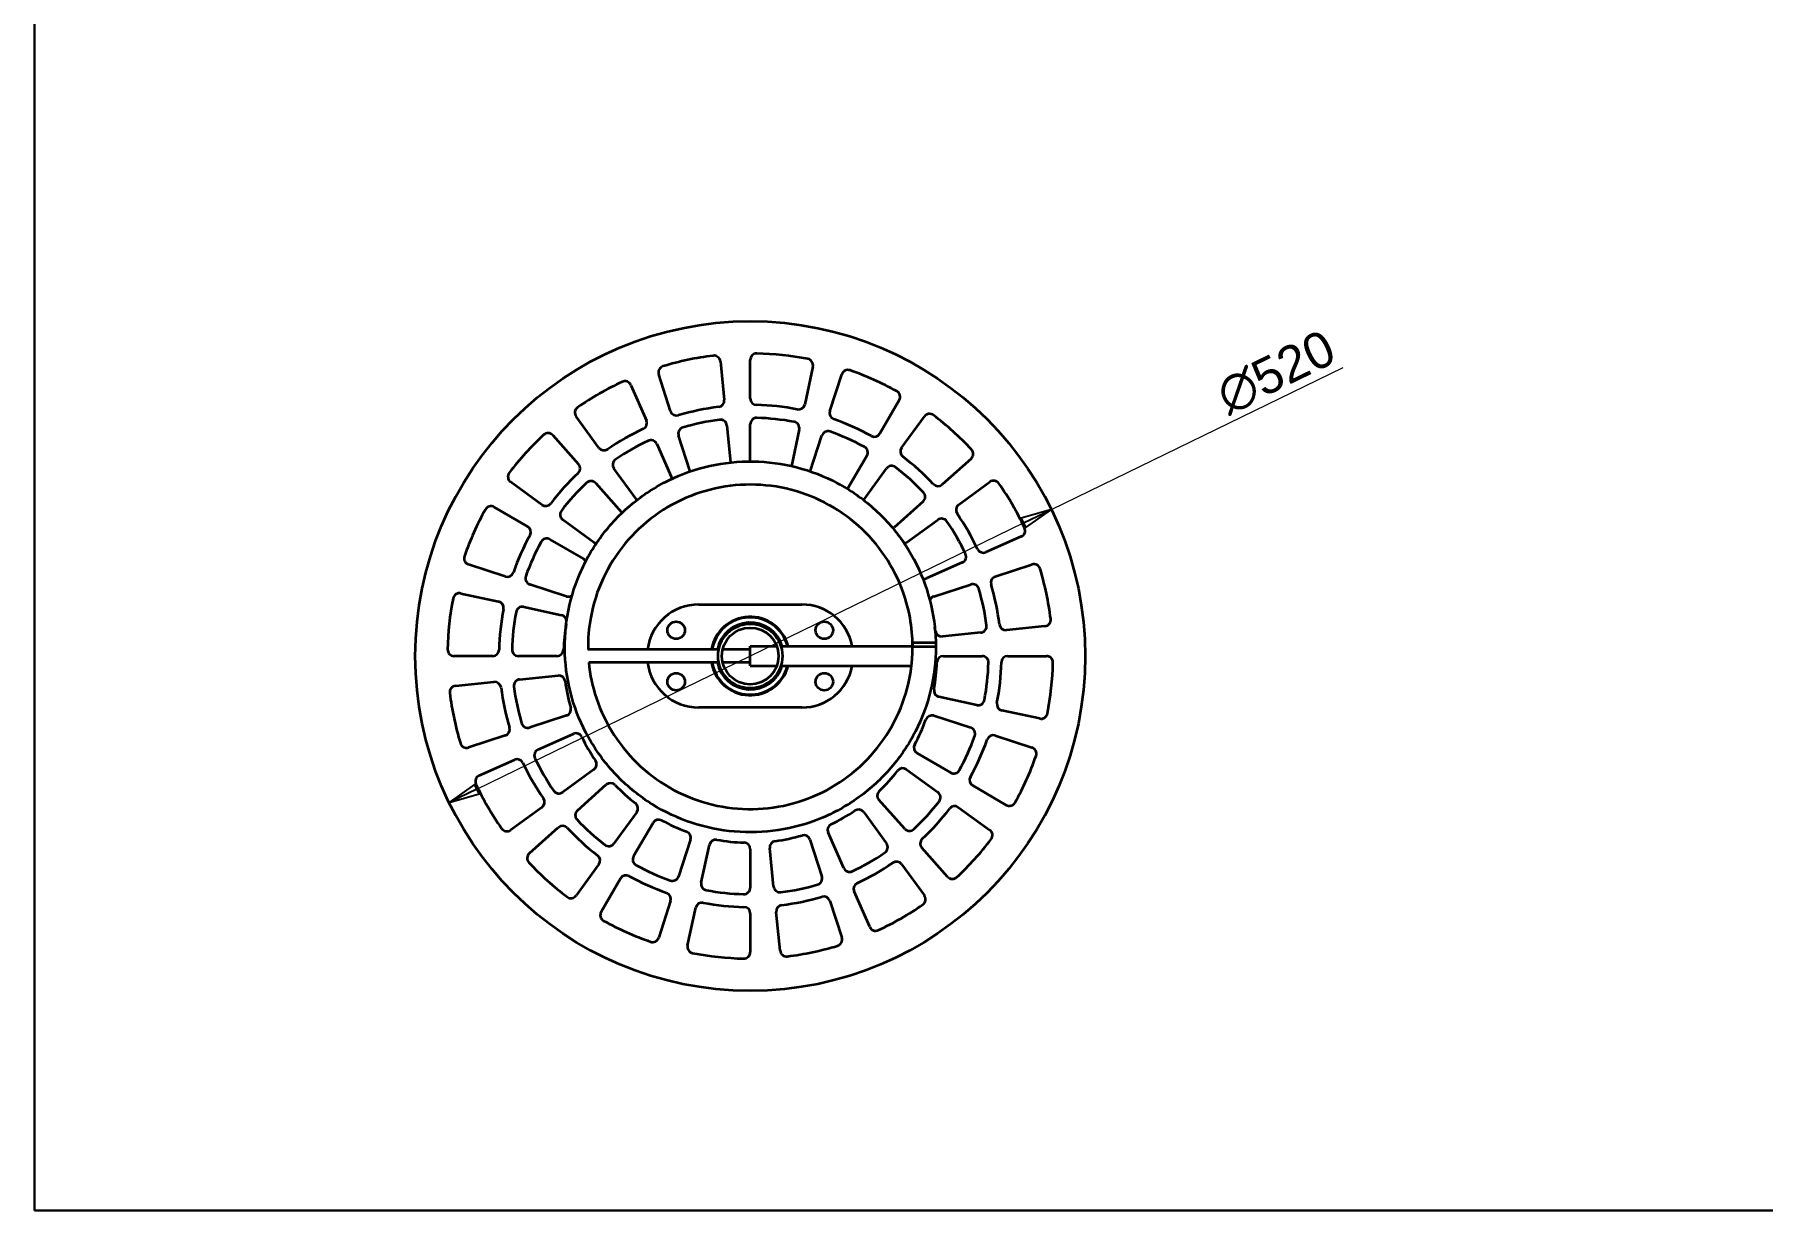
# Model space of a CAD drawing. Header units: millimetres. Extents: x 80 to 3325, y 76 to 2344.
# Drawn here: x 80 to 1421, y 80 to 993 of the extents above; entities that cross this region are included whole.
import ezdxf

# ---------------------------------------------------------------- set-up
doc = ezdxf.new("R2010")
doc.units = ezdxf.units.MM
doc.header["$LTSCALE"] = 8
doc.layers.add('AM_0', color=7, linetype='Continuous', lineweight=35)
doc.layers.add('AM_5', color=3, linetype='Continuous', lineweight=25, true_color=0x00ff00)
doc.layers.add('Skizziergeometrie(Böma)', color=179, linetype='Continuous', lineweight=30, true_color=0x262659)
doc.styles.add('WEC-3_5', font='arial.ttf')
doc.dimstyles.new('WEC_BEM', dxfattribs={"dimscale": 8, "dimtxt": 3.5, "dimasz": 3, "dimexe": 0.5, "dimexo": 0, "dimgap": 0.5, "dimtad": 1, "dimrnd": 1e-08, "dimtxsty": 'WEC-3_5', "dimblk": 'Filled-1', "dimcen": 0.09, "dimdle": 12, "dimclrd": 256, "dimclre": 256, "dimclrt": 7, "dimadec": 1, "dimazin": 2, "dimtfac": 0.571429, "dimtdec": 3, "dimtmove": 0, "dimatfit": 3, "dimldrblk": 'Filled-1', "dimfxl": 1, "dimtolj": 1, "dimlwd": 15, "dimlwe": 15, "dimarcsym": 0})

# ---------------------------------------------------------------- blocks, each defined once
blk = doc.blocks.new('Ränder A3')
at = {"layer": 'Skizziergeometrie(Böma)'}
for p in [(10, 287), (410, 10)]:
    blk.add_line(p, (10, 10), dxfattribs=at)
blk = doc.blocks.new('Filled-1')
at = {"color": 0}
for p, q in [((0, 0), (-1, 0.167)), ((-1, 0.167), (-1, -0.167)), ((-1, 0), (0, 0)), ((-1, -0.167), (0, 0))]:
    blk.add_line(p, q, dxfattribs=at)
at = {"color": 0, "flags": 128}
blk.add_lwpolyline([(-1, -0.167), (0, 0), (-1, 0.167), (-1, -0.167)], dxfattribs=at)
at = {"color": 0}
blk.add_solid([(-1, -0.167), (0, 0), (-1, 0.167), (-1, -0.167)], dxfattribs=at)
blk = doc.blocks.new('*D21')
at = {"layer": 'AM_5', "linetype": 'Continuous', "lineweight": 15, "transparency": 16777216}
for p, q in [((869.3, 624.4), (1095.8, 734.7)), ((423.4, 407.2), (847.7, 613.9))]:
    blk.add_line(p, q, dxfattribs=at)
at = {"layer": 'Defpoints', "color": 0, "linetype": 'Continuous', "transparency": 16777216}
for p in [(869.3, 624.4), (401.8, 396.7)]:
    blk.add_point(p, dxfattribs=at)
at = {"layer": 'AM_5', "linetype": 'Continuous', "lineweight": 15, "transparency": 16777216, "xscale": 24, "yscale": 24, "zscale": 24}
for p, rotation in [((869.3, 624.4), 25.96400682784528), ((401.8, 396.7), 205.9640068278453)]:
    blk.add_blockref('Filled-1', p, dxfattribs=dict(at, rotation=rotation))
at = {"layer": 'AM_5', "color": 7, "linetype": 'Continuous', "lineweight": 18, "transparency": 16777216, "insert": (994.3, 723.3), "char_height": 28, "attachment_point": 1, "rotation": 25.964, "style": 'WEC-3_5'}
blk.add_mtext('\\A1;∅520', dxfattribs=at)

msp = doc.modelspace()

# ---------------------------------------------------------------- linework, layer by layer
at = {"layer": 'AM_0'}
for p, q in [((612.3801, 739.3421), (615.4054, 709.4869)), ((635.5628, 710.5056), (635.5628, 740.5137)), ((573.7787, 700.7199), (564.5057, 729.2594)), ((684.2098, 735.309), (677.8613, 705.9801)), ((697.3469, 700.7199), (706.6199, 729.2594)), ((542.8197, 720.9813), (554.9227, 693.5221)), ((751.2776, 709.2766), (736.1767, 683.345)), ((518.0425, 672.3209), (500.4042, 696.598)), ((617.4225, 689.5819), (620.3321, 660.8688)), ((635.5628, 661.6825), (635.5628, 690.4986)), ((673.6287, 686.426), (667.4993, 658.1092)), ((753.0831, 672.3209), (770.7215, 696.598)), ((482.3376, 682.0237), (502.3336, 659.6486)), ((562.9921, 675.2146), (574.8792, 648.2454)), ((588.9843, 653.922), (579.9612, 681.6922)), ((682.1526, 653.9566), (691.1644, 681.6922)), ((726.1087, 666.0559), (711.1137, 640.3062)), ((807.0184, 663.7933), (784.6433, 643.7973)), ((473.81, 628.0884), (449.5329, 645.7267)), ((515.6654, 644.7307), (535.6652, 622.3512)), ((547.444, 631.8532), (529.8023, 656.135)), ((723.6816, 631.8532), (741.3233, 656.135)), ((797.3156, 628.0884), (821.5928, 645.7267)), ((769.7254, 630.4656), (747.346, 610.4657)), ((436.8543, 626.2829), (462.7859, 611.182)), ((514.2777, 598.6869), (489.9959, 616.3286)), ((756.8479, 598.6869), (781.1297, 616.3286)), ((480.075, 601.1139), (506.0117, 586.0101)), ((845.976, 603.3112), (818.5168, 591.2082)), ((445.411, 572.3522), (416.8715, 581.6252)), ((800.2094, 583.1388), (772.745, 571.0334)), ((825.7147, 572.3522), (854.2541, 581.6252)), ((492.9836, 556.8949), (464.4387, 566.1697)), ((778.142, 556.8949), (806.6869, 566.1697)), ((410.8219, 559.2151), (440.1508, 552.8666)), ((595.5628, 550.5681), (675.5628, 550.5681)), ((459.7049, 548.6339), (489.0395, 542.2842)), ((814.5766, 528.7084), (784.7156, 525.6824)), ((864.3369, 533.7508), (834.4816, 530.7255)), ((435.6253, 510.5681), (405.6172, 510.5681)), ((485.6462, 510.5681), (455.6323, 510.5681)), ((611.0679, 515.5681), (509.4695, 515.5681)), ((635.5628, 515.5681), (614.1385, 515.5681)), ((635.5628, 515.5681), (635.5628, 518.2928)), ((635.5628, 518.2928), (656.162, 518.2928)), ((635.5628, 505.5681), (635.5628, 515.5681)), ((659.3394, 518.2928), (761.6176, 518.2928)), ((779.6191, 520.6825), (761.6191, 520.6825)), ((761.6191, 520.6825), (761.6191, 517.6825)), ((779.6191, 517.6825), (761.6191, 517.6825)), ((779.6191, 517.6825), (761.6191, 517.6825)), ((779.6191, 520.6825), (779.6191, 517.6825)), ((785.4795, 510.5681), (815.4934, 510.5681)), ((835.5003, 510.5681), (865.5085, 510.5681)), ((611.0679, 505.5681), (510.2028, 505.5681)), ((635.5628, 505.5681), (614.1385, 505.5681)), ((635.5628, 502.8433), (635.5628, 505.5681)), ((635.5628, 502.8433), (656.162, 502.8433)), ((659.3394, 502.8433), (760.7422, 502.8433)), ((406.7888, 487.3853), (436.644, 490.4107)), ((456.549, 492.4278), (486.41, 495.4537)), ((675.5628, 470.5681), (595.5628, 470.5681)), ((811.4207, 472.5022), (782.0861, 478.8519)), ((492.9836, 464.2413), (464.4387, 454.9665)), ((778.142, 464.2413), (806.6869, 454.9665)), ((860.3037, 461.9211), (830.9748, 468.2696)), ((445.411, 448.784), (416.8715, 439.511)), ((470.9163, 437.9973), (498.3807, 450.1027)), ((825.7147, 448.784), (854.2541, 439.511)), ((425.1496, 417.8249), (452.6088, 429.928)), ((791.0506, 420.0222), (765.114, 435.126)), ((514.2777, 422.4493), (489.9959, 404.8076)), ((756.8479, 422.4493), (781.1297, 404.8076)), ((501.4002, 390.6706), (523.7797, 410.6705)), ((834.2714, 394.8533), (808.3397, 409.9542)), ((473.81, 393.0478), (449.5329, 375.4094)), ((547.444, 389.283), (529.8023, 365.0012)), ((723.6816, 389.283), (741.3233, 365.0012)), ((755.4603, 376.4055), (735.4604, 398.7849)), ((797.3156, 393.0478), (821.5928, 375.4094)), ((464.1072, 357.3429), (486.4823, 377.3389)), ((545.017, 355.0803), (560.1208, 381.017)), ((589.236, 367.9889), (579.9612, 339.444)), ((597.497, 334.7102), (603.8467, 364.0448)), ((681.8896, 367.9889), (691.1644, 339.444)), ((708.1336, 345.9215), (696.0282, 373.3859)), ((518.0425, 348.8153), (500.4042, 324.5382)), ((635.5628, 360.6514), (635.5628, 330.6375)), ((653.7031, 331.5543), (650.6772, 361.4153)), ((753.0831, 348.8153), (770.7215, 324.5382)), ((788.7881, 339.1125), (768.792, 361.4876)), ((519.848, 311.8595), (534.9489, 337.7912)), ((728.306, 300.1549), (716.2029, 327.6141)), ((573.7787, 320.4162), (564.5057, 291.8768)), ((586.9158, 285.8272), (593.2643, 315.1561)), ((635.5628, 310.6306), (635.5628, 280.6224)), ((658.7456, 281.794), (655.7202, 311.6493)), ((697.3469, 320.4162), (706.6199, 291.8768))]:
    msp.add_line(p, q, dxfattribs=at)
for centre, radius in [((635.5628, 510.5681), 260), ((578.0628, 530.5681), 6.75), ((693.0628, 530.5681), 6.75), ((635.5628, 510.5681), 25), ((635.5628, 510.5681), 22), ((578.0628, 490.5681), 6.75), ((693.0628, 490.5681), 6.75)]:
    msp.add_circle(centre, radius, dxfattribs=at)
for centre, radius, start, end in [((635.5628, 510.5681), 235, 97.0319551, 106.7543414), ((607.4056, 738.838), 5, 5.7862965, 97.0319551), ((640.5628, 740.5137), 5, 88.7543414, 180), ((635.5628, 510.5681), 235, 79.0319551, 88.7543414), ((679.323, 736.3668), 5, 347.7862965, 79.0319551), ((569.261, 730.8045), 5, 106.7543414, 198), ((711.3752, 727.7143), 5, 70.7543414, 162), ((635.5628, 510.5681), 235, 61.0319551, 70.7543414), ((635.5628, 510.5681), 235, 115.0319551, 124.7543414), ((538.2444, 718.9646), 5, 23.7862965, 115.0319551), ((746.9568, 711.7928), 5, 329.7862965, 61.0319551), ((504.4492, 699.5369), 5, 124.7543414, 216), ((578.534, 702.265), 5, 198, 286.5674563), ((635.5628, 510.5681), 195, 97.2188403, 106.5674563), ((610.4309, 708.9828), 5, 277.2188403, 5.7862965), ((640.5628, 710.5056), 5, 180, 268.5674563), ((635.5628, 510.5681), 195, 79.2188403, 88.5674563), ((672.9745, 707.0379), 5, 259.2188403, 347.7862965), ((702.1022, 699.1749), 5, 162, 250.5674563), ((774.7666, 693.6591), 5, 52.7543414, 144), ((635.5628, 510.5681), 235, 43.0319551, 52.7543414), ((635.5628, 510.5681), 195, 115.2188403, 124.5674563), ((550.3475, 691.5055), 5, 295.2188403, 23.7862965), ((584.7165, 683.2373), 5, 106.4082458, 198), ((635.5628, 510.5681), 185, 97.3780507, 106.4082458), ((612.448, 689.0778), 5, 5.7862965, 97.3780507), ((640.5628, 690.4986), 5, 88.4082458, 180), ((635.5628, 510.5681), 185, 79.3780507, 88.4082458), ((668.7418, 687.4838), 5, 347.7862965, 79.3780507), ((695.9197, 680.1471), 5, 70.4082458, 162), ((635.5628, 510.5681), 185, 61.3780507, 70.4082458), ((635.5628, 510.5681), 195, 61.2188403, 70.5674563), ((635.5628, 510.5681), 235, 133.0319551, 142.7543414), ((478.6094, 678.6919), 5, 41.7862965, 133.0319551), ((522.0876, 675.2598), 5, 216, 304.5674563), ((635.5628, 510.5681), 185, 115.3780507, 124.4082458), ((558.4168, 673.198), 5, 23.7862965, 115.3780507), ((721.7879, 668.572), 5, 329.7862965, 61.3780507), ((731.8559, 685.8611), 5, 241.2188403, 329.7862965), ((757.1282, 669.382), 5, 144, 232.5674563), ((803.6867, 667.5215), 5, 311.7862965, 43.0319551), ((498.6055, 656.3168), 5, 313.2188403, 41.7862965), ((533.8474, 659.0739), 5, 124.4082458, 216), ((745.3684, 653.196), 5, 52.4082458, 144), ((635.5628, 510.5681), 195, 43.2188403, 52.5674563), ((452.4718, 649.7718), 5, 142.7543414, 234), ((635.5628, 510.5681), 195, 133.2188403, 142.5674563), ((635.5628, 510.5681), 185, 133.3780507, 142.4082458), ((511.9372, 641.3989), 5, 41.7862965, 133.3780507), ((635.5628, 510.5681), 185, 43.3780507, 52.4082458), ((781.3115, 647.5254), 5, 223.2188403, 311.7862965), ((824.5317, 641.6817), 5, 34.7543414, 126), ((635.5628, 510.5681), 235, 25.0319551, 34.7543414), ((551.4891, 634.7921), 5, 216, 218.9340459), ((727.7267, 628.9143), 5, 144, 146.1479447), ((766.3936, 634.1937), 5, 311.7862965, 43.3780507), ((635.5628, 510.5681), 235, 151.0319551, 160.7543414), ((434.3381, 621.9621), 5, 59.7862965, 151.0319551), ((476.7489, 632.1335), 5, 234, 322.5674563), ((492.9349, 620.3737), 5, 142.4082458, 234), ((531.9371, 619.0195), 5, 33.3836092, 41.7862965), ((784.0686, 612.2835), 5, 34.4082458, 126), ((800.2546, 624.0433), 5, 126, 214.5674563), ((635.5628, 510.5681), 195, 25.2188403, 34.5674563), ((635.5628, 510.5681), 195, 151.2188403, 160.5674563), ((460.2698, 606.8612), 5, 331.2188403, 59.7862965), ((744.0142, 614.1938), 5, 297.606508, 311.7862965), ((635.5628, 510.5681), 185, 25.3780507, 34.4082458), ((843.9594, 607.8865), 5, 293.7862965, 25.0319551), ((635.5628, 510.5681), 185, 151.3780507, 160.4082458), ((477.5589, 596.7932), 5, 59.7862965, 151.3780507), ((517.2166, 602.732), 5, 234, 256.1172635), ((759.7869, 594.6418), 5, 126, 147.3105878), ((816.5002, 595.7834), 5, 205.2188403, 293.7862965), ((418.4166, 586.3805), 5, 160.7543414, 252), ((503.4955, 581.6894), 5, 29.1311695, 59.7862965), ((798.1927, 587.7141), 5, 293.7862965, 25.3780507), ((855.7992, 576.8699), 5, 16.7543414, 108), ((635.5628, 510.5681), 235, 7.0319551, 16.7543414), ((446.956, 577.1075), 5, 252, 340.5674563), ((465.9838, 570.925), 5, 160.4082458, 252), ((770.7283, 575.6087), 5, 255.5073188, 293.7862965), ((808.232, 561.4144), 5, 16.4082458, 108), ((827.2598, 567.5969), 5, 108, 196.5674563), ((635.5628, 510.5681), 195, 7.2188403, 16.5674563), ((635.5628, 510.5681), 235, 169.0319551, 178.7543414), ((409.7641, 554.3282), 5, 77.7862965, 169.0319551), ((439.0931, 547.9797), 5, 349.2188403, 77.7862965), ((494.5287, 561.6502), 5, 252, 302.4857392), ((595.5628, 510.5681), 40, 90, 172.8192442), ((675.5628, 510.5681), 40, 11.1348416, 90), ((779.6871, 552.1396), 5, 108, 159.7156209), ((635.5628, 510.5681), 185, 7.3780507, 16.4082458), ((635.5628, 510.5681), 195, 169.2188403, 178.5674563), ((635.5628, 510.5681), 185, 169.3780507, 178.4082458), ((458.6472, 543.7471), 5, 77.7862965, 169.3780507), ((487.9817, 537.3974), 5, 0.5306156, 77.7862965), ((635.5628, 510.5681), 30.5, 14.6711204, 170.5646613), ((635.5628, 510.5681), 30, 14.9212709, 170.4059318), ((635.5628, 510.5681), 26, 17.2838428, 168.9125108), ((863.8328, 538.7254), 5, 275.7862965, 7.0319551), ((635.5628, 510.5681), 145, 170.0723977, 178.0897868), ((635.5628, 510.5681), 145, 7.6965097, 9.0208704), ((784.2115, 530.657), 5, 187.6965097, 275.7862965), ((814.0725, 533.6829), 5, 275.7862965, 7.3780507), ((833.9775, 535.7), 5, 187.2188403, 275.7862965), ((405.6172, 515.5681), 5, 178.7543414, 270), ((435.6253, 515.5681), 5, 270, 358.5674563), ((455.6323, 515.5681), 5, 178.4082458, 270), ((485.6462, 515.5681), 5, 270, 358.0897868), ((785.4795, 505.5681), 5, 90, 178.0897868), ((815.4934, 505.5681), 5, 358.4082458, 90), ((835.5003, 505.5681), 5, 90, 178.5674563), ((865.5085, 505.5681), 5, 358.7543414, 90), ((595.5628, 510.5681), 40, 187.1807558, 270), ((635.5628, 510.5681), 30.5, 189.4353387, 345.3288796), ((635.5628, 510.5681), 30, 189.5940682, 345.0787291), ((635.5628, 510.5681), 26, 191.0874892, 342.7161572), ((675.5628, 510.5681), 40, 270, 348.8651584), ((635.5628, 510.5681), 145, 349.6965097, 358.0897868), ((635.5628, 510.5681), 185, 349.3780507, 358.4082458), ((635.5628, 510.5681), 195, 349.2188403, 358.5674563), ((635.5628, 510.5681), 235, 349.0319551, 358.7543414), ((407.2929, 482.4108), 5, 95.7862965, 187.0319551), ((437.1481, 485.4362), 5, 7.2188403, 95.7862965), ((635.5628, 510.5681), 195, 187.2188403, 196.5674563), ((457.0531, 487.4533), 5, 95.7862965, 187.3780507), ((635.5628, 510.5681), 185, 187.3780507, 196.4082458), ((486.9141, 490.4792), 5, 7.6965097, 95.7862965), ((635.5628, 510.5681), 145, 187.6965097, 196.0897868), ((783.1439, 483.7388), 5, 169.6965097, 257.7862965), ((635.5628, 510.5681), 235, 187.0319551, 196.7543414), ((491.4385, 468.9966), 5, 288, 16.0897868), ((812.4785, 477.3891), 5, 257.7862965, 349.3780507), ((832.0326, 473.1564), 5, 169.2188403, 257.7862965), ((462.8936, 459.7218), 5, 196.4082458, 288), ((635.5628, 510.5681), 145, 331.6965097, 340.0897868), ((776.5969, 459.486), 5, 72, 160.0897868), ((861.3615, 466.8079), 5, 257.7862965, 349.0319551), ((415.3264, 444.2663), 5, 196.7543414, 288), ((443.8659, 453.5393), 5, 288, 16.5674563), ((500.3973, 445.5275), 5, 25.6965097, 113.7862965), ((635.5628, 510.5681), 145, 205.6965097, 214.0897868), ((635.5628, 510.5681), 185, 331.3780507, 340.4082458), ((635.5628, 510.5681), 195, 331.2188403, 340.5674563), ((805.1418, 450.2112), 5, 340.4082458, 72), ((824.1696, 444.0287), 5, 72, 160.5674563), ((454.6254, 425.3527), 5, 25.2188403, 113.7862965), ((472.9329, 433.4221), 5, 113.7862965, 205.3780507), ((635.5628, 510.5681), 185, 205.3780507, 214.4082458), ((511.3388, 426.4944), 5, 306, 34.0897868), ((767.6301, 439.4468), 5, 151.6965097, 239.7862965), ((635.5628, 510.5681), 235, 331.0319551, 340.7543414), ((852.709, 434.7557), 5, 340.7543414, 72), ((427.1663, 413.2496), 5, 113.7862965, 205.0319551), ((635.5628, 510.5681), 195, 205.2188403, 214.5674563), ((635.5628, 510.5681), 145, 313.6965097, 322.0897868), ((753.909, 418.4042), 5, 54, 142.0897868), ((793.5667, 424.343), 5, 239.7862965, 331.3780507), ((810.8558, 414.275), 5, 151.2188403, 239.7862965), ((635.5628, 510.5681), 235, 205.0319551, 214.7543414), ((487.057, 408.8527), 5, 214.4082458, 306), ((527.1114, 406.9423), 5, 43.6965097, 131.7862965), ((635.5628, 510.5681), 145, 223.6965097, 232.0897868), ((739.1886, 402.1167), 5, 133.6965097, 221.7862965), ((778.1908, 400.7625), 5, 322.4082458, 54), ((470.8711, 397.0929), 5, 306, 34.5674563), ((504.732, 386.9424), 5, 131.7862965, 223.3780507), ((543.3989, 392.2219), 5, 324, 52.0897868), ((635.5628, 510.5681), 145, 295.6965097, 304.0897868), ((719.6365, 386.344), 5, 36, 124.0897868), ((635.5628, 510.5681), 185, 313.3780507, 322.4082458), ((635.5628, 510.5681), 195, 313.2188403, 322.5674563), ((794.3767, 389.0027), 5, 54, 142.5674563), ((836.7875, 399.1741), 5, 239.7862965, 331.0319551), ((446.594, 379.4545), 5, 214.7543414, 306), ((489.8141, 373.6107), 5, 43.2188403, 131.7862965), ((635.5628, 510.5681), 195, 223.2188403, 232.5674563), ((635.5628, 510.5681), 185, 223.3780507, 232.4082458), ((564.4415, 378.5008), 5, 61.6965097, 149.7862965), ((635.5628, 510.5681), 145, 241.6965097, 250.0897868), ((700.6034, 375.4026), 5, 115.6965097, 203.7862965), ((759.1885, 379.7373), 5, 221.7862965, 313.3780507), ((525.7572, 367.9401), 5, 232.4082458, 324), ((584.4807, 369.534), 5, 342, 70.0897868), ((608.7335, 362.987), 5, 79.6965097, 167.7862965), ((635.5628, 510.5681), 145, 259.6965097, 268.0897868), ((630.5628, 360.6514), 5, 0, 88.0897868), ((655.6517, 361.9194), 5, 97.6965097, 185.7862965), ((635.5628, 510.5681), 145, 277.6965097, 286.0897868), ((677.1343, 366.4438), 5, 18, 106.0897868), ((737.2782, 362.0623), 5, 304.4082458, 36), ((772.5202, 364.8194), 5, 133.2188403, 221.7862965), ((635.5628, 510.5681), 235, 313.0319551, 322.7543414), ((818.6538, 371.3643), 5, 322.7543414, 54), ((467.439, 353.6147), 5, 131.7862965, 223.0319551), ((635.5628, 510.5681), 235, 223.0319551, 232.7543414), ((513.9974, 351.7542), 5, 324, 52.5674563), ((549.3377, 352.5642), 5, 149.7862965, 241.3780507), ((635.5628, 510.5681), 185, 295.3780507, 304.4082458), ((635.5628, 510.5681), 195, 295.2188403, 304.5674563), ((749.038, 345.8763), 5, 36, 124.5674563), ((539.2697, 335.2751), 5, 61.2188403, 149.7862965), ((635.5628, 510.5681), 195, 241.2188403, 250.5674563), ((635.5628, 510.5681), 185, 241.3780507, 250.4082458), ((575.2059, 340.9891), 5, 250.4082458, 342), ((686.4091, 337.8989), 5, 286.4082458, 18), ((712.7088, 347.9382), 5, 203.7862965, 295.3780507), ((792.5162, 342.4442), 5, 221.7862965, 313.0319551), ((496.3591, 327.4771), 5, 232.7543414, 324), ((569.0235, 321.9613), 5, 342, 70.5674563), ((602.3838, 333.6524), 5, 167.7862965, 259.3780507), ((635.5628, 510.5681), 185, 259.3780507, 268.4082458), ((630.5628, 330.6375), 5, 268.4082458, 0), ((658.6776, 332.0584), 5, 185.7862965, 277.3780507), ((635.5628, 510.5681), 185, 277.3780507, 286.4082458), ((635.5628, 510.5681), 195, 277.2188403, 286.5674563), ((692.5916, 318.8712), 5, 18, 106.5674563), ((720.7782, 329.6307), 5, 115.2188403, 203.7862965), ((766.6764, 321.5992), 5, 304.7543414, 36), ((524.1688, 309.3434), 5, 149.7862965, 241.0319551), ((598.1512, 314.0983), 5, 79.2188403, 167.7862965), ((635.5628, 510.5681), 195, 259.2188403, 268.5674563), ((630.5628, 310.6306), 5, 0, 88.5674563), ((660.6947, 312.1534), 5, 97.2188403, 185.7862965), ((635.5628, 510.5681), 235, 295.0319551, 304.7543414), ((635.5628, 510.5681), 235, 241.0319551, 250.7543414), ((732.8813, 302.1715), 5, 203.7862965, 295.0319551), ((559.7504, 293.4219), 5, 250.7543414, 342), ((591.8027, 284.7694), 5, 167.7862965, 259.0319551), ((663.7201, 282.2981), 5, 185.7862965, 277.0319551), ((635.5628, 510.5681), 235, 277.0319551, 286.7543414), ((701.8646, 290.3317), 5, 286.7543414, 18), ((635.5628, 510.5681), 235, 259.0319551, 268.7543414), ((630.5628, 280.6224), 5, 268.7543414, 0)]:
    msp.add_arc(centre, radius, start, end, dxfattribs=at)
for points, knots in [([(779.6191, 517.6825), (779.6191, 506.3105), (778.2535, 494.8624), (772.916, 472.8085), (768.9212, 462.0528), (758.5925, 441.9086), (752.19, 432.3868), (737.4313, 415.2208), (728.9772, 407.4628), (710.6094, 394.2297), (700.5738, 388.6669), (679.6181, 380.1026), (668.5589, 377.0443), (646.1804, 373.6249), (634.7126, 373.2411), (612.1556, 375.1568), (600.9167, 377.4688), (579.4353, 384.613), (569.0502, 389.4924), (549.8388, 401.4678), (540.885, 408.6432), (525.0116, 424.7841), (517.9869, 433.8566), (506.3342, 453.2655), (501.6291, 463.7307), (494.845, 485.3285), (492.7211, 496.6044), (491.1828, 519.1904), (491.7582, 530.6501), (495.5512, 552.9684), (498.7939, 563.9749), (507.7073, 584.7845), (513.437, 594.7257), (526.9752, 612.8698), (534.8734, 621.193), (552.2837, 635.6627), (561.9113, 641.9052), (582.2256, 651.896), (593.0472, 655.7106), (615.1362, 660.667), (626.5502, 661.8417), (649.1856, 661.4882), (660.5573, 659.9576), (682.4808, 654.3138), (693.1779, 650.1631), (713.1704, 639.5427), (722.5983, 633.0027), (739.5482, 617.9963), (747.1826, 609.4305), (760.1476, 590.8725), (765.5641, 580.7572), (773.8233, 559.6793), (776.7207, 548.577), (779.0289, 531.8477), (779.468, 526.2686), (779.5844, 520.6824)], [0, 0, 0, 0, 3.473535635, 3.473535635, 6.930780555, 6.930780555, 10.388178431, 10.388178431, 13.845574874, 13.845574874, 17.302971331, 17.302971331, 20.760367787, 20.760367787, 24.217764244, 24.217764244, 27.6751607, 27.6751607, 31.132557157, 31.132557157, 34.589953613, 34.589953613, 38.04735007, 38.04735007, 41.504746526, 41.504746526, 44.962142983, 44.962142983, 48.419539439, 48.419539439, 51.876935896, 51.876935896, 55.334332352, 55.334332352, 58.791728809, 58.791728809, 62.249125265, 62.249125265, 65.706521722, 65.706521722, 69.163918178, 69.163918178, 72.621314635, 72.621314635, 76.078711091, 76.078711091, 79.536107548, 79.536107548, 82.993504004, 82.993504004, 86.450900461, 86.450900461, 89.908296917, 89.908296917, 91.609219259, 91.609219259, 91.609219259, 91.609219259]), ([(761.6155, 518.1435), (761.5885, 525.5031), (760.9148, 532.8752), (757.7265, 550.5137), (754.4954, 560.7702), (745.6371, 580.0054), (739.9438, 589.1281), (726.557, 605.537), (718.7633, 612.9461), (701.6985, 625.4862), (692.2996, 630.711), (672.6412, 638.5853), (662.2344, 641.2937), (641.2314, 644.002), (630.478, 644.022), (609.465, 641.3921), (599.0482, 638.7225), (579.3605, 630.9215), (569.9422, 625.7319), (552.8308, 613.2555), (545.0095, 605.8755), (531.5616, 589.5166), (525.8343, 580.4153), (516.9044, 561.2133), (513.635, 550.9689), (510.1972, 532.347), (509.4981, 523.9361), (509.6386, 515.5681)], [404.222196832, 404.222196832, 404.222196832, 404.222196832, 406.475024553, 406.475024553, 409.726687723, 409.726687723, 412.978350893, 412.978350893, 416.230014063, 416.230014063, 419.481677233, 419.481677233, 422.733340403, 422.733340403, 425.985003573, 425.985003573, 429.236666743, 429.236666743, 432.488329913, 432.488329913, 435.739993083, 435.739993083, 438.991656253, 438.991656253, 442.243319423, 442.243319423, 444.806988437, 444.806988437, 444.806988437, 444.806988437]), ([(510.2013, 505.5894), (511.1144, 496.1199), (513.1177, 486.7043), (519.493, 467.6541), (524.1637, 457.968), (535.6927, 440.2045), (542.6373, 431.9941), (558.242, 417.678), (567.019, 411.465), (585.708, 401.5059), (595.7598, 397.6852), (616.3454, 392.7159), (627.0333, 391.5302), (648.2075, 391.8666), (658.8523, 393.3912), (679.2697, 399.0118), (689.1951, 403.1498), (707.5582, 413.6975), (716.1335, 420.1861), (731.2757, 434.9907), (737.9559, 443.4175), (748.9149, 461.5382), (753.2757, 471.3678), (759.3551, 491.6533), (761.1193, 502.261), (761.5881, 514.4544), (761.6191, 516.0686), (761.6191, 517.6825)], [445.829176903, 445.829176903, 445.829176903, 445.829176903, 448.746645763, 448.746645763, 451.998308933, 451.998308933, 455.249972103, 455.249972103, 458.501635273, 458.501635273, 461.753298443, 461.753298443, 465.004961613, 465.004961613, 468.256624783, 468.256624783, 471.508287953, 471.508287953, 474.759951123, 474.759951123, 478.011614293, 478.011614293, 481.263277462, 481.263277462, 484.514940632, 484.514940632, 485.010569433, 485.010569433, 485.010569433, 485.010569433])]:
    msp.add_open_spline(points, degree=3, knots=knots, dxfattribs=at)

# ---------------------------------------------------------------- block references
at = {"xscale": 8, "yscale": 8, "zscale": 8}
msp.add_blockref('Ränder A3', (0, 0), dxfattribs=at)

# ---------------------------------------------------------------- dimensions: what is measured, and where the dimension line sits
at = {"layer": 'AM_5', "linetype": 'Continuous', "lineweight": 18}
dim = msp.add_diameter_dim_2p(p1=(401.8048, 396.7384), p2=(869.3208, 624.3978), dimstyle='WEC_BEM', override={"dimgap": 0.5, "dimdec": 2, "dimlfac": 1, "dimtol": 0, "dimlim": 0, "dimtp": 0, "dimtm": 0, "dimtdec": 3, "dimatfit": 2}, dxfattribs=at)
dim.commit()
dim.dimension.update_dxf_attribs({"geometry": '*D21', "text_midpoint": (1050.7337, 712.7377), "dimtype": 163})

doc.saveas('drawing.dxf')
